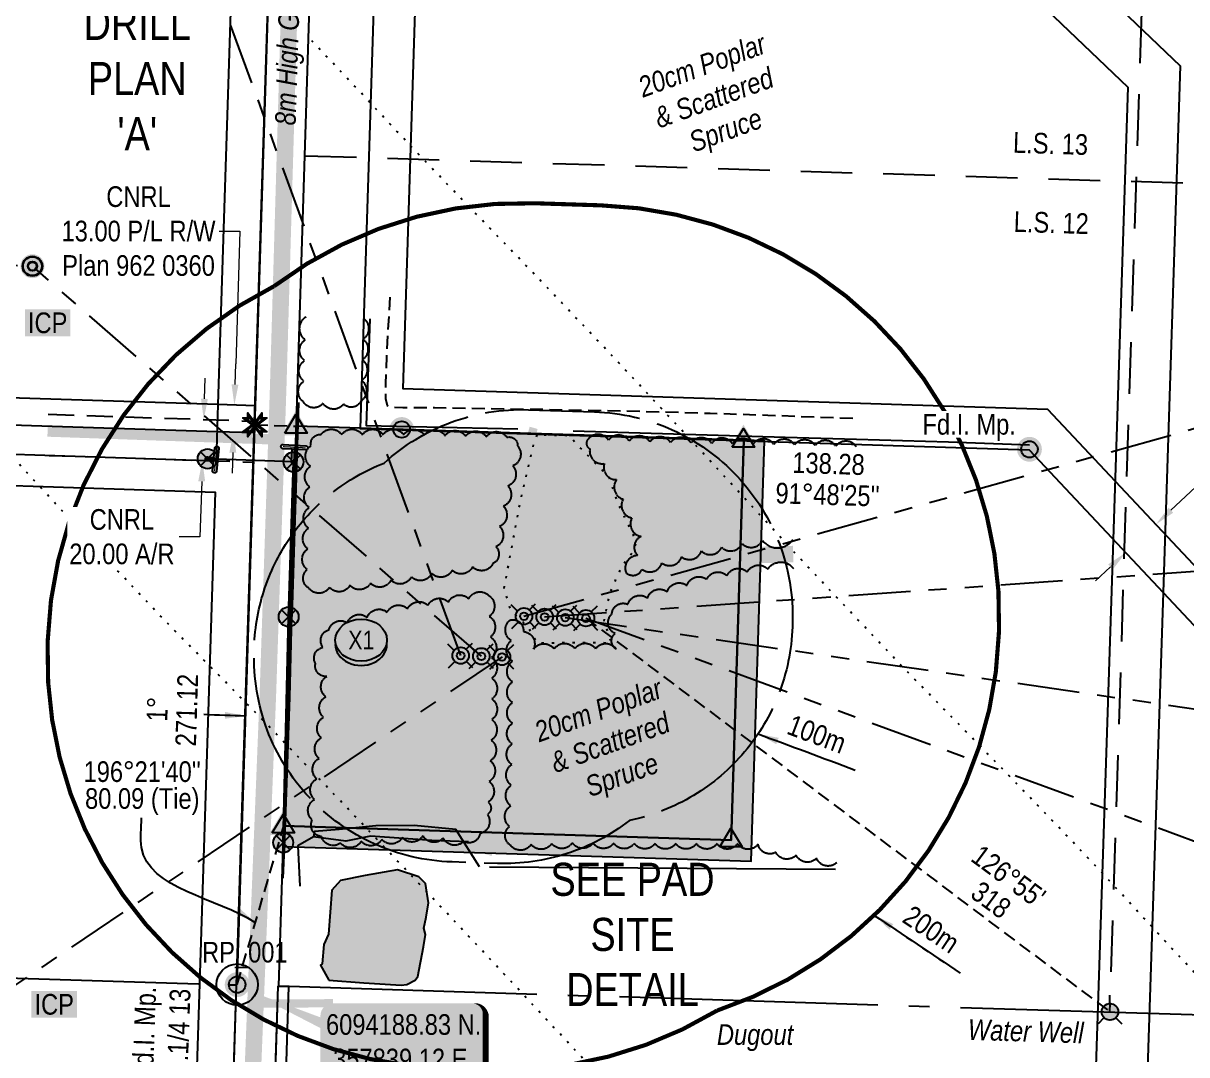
# Model space of a CAD drawing. Extents: x 353684 to 362846, y 6089656 to 6096169.
# Drawn here: x 357736 to 358299, y 6094155 to 6094654 of the extents above; entities that cross this region are included whole.
import ezdxf
from ezdxf.enums import TextEntityAlignment as Align

# ---------------------------------------------------------------- set-up
doc = ezdxf.new("R2010")
doc.units = 0
doc.header["$LTSCALE"] = 5
doc.header["$PDMODE"] = 34
doc.header["$PDSIZE"] = 0.03
for name, pattern in [('0', [1, 1, 0]), ('foc-ACCESSROAD', [3.75, 2.5, -1.25]), ('foc-BUFFER', [16.75, 15, -1.75]), ('foc-DOT', [1, 0.2, -0.8]), ('foc-DRILLPATH', [14.75, 6, -1.75, 1.75, -1.75, 1.75, -1.75]), ('foc-LSD', [8, 5, -3]), ('foc-QUARTERLINE', [33, 25, -3, 2, -3]), ('foc-TIELINE', [1.875, 1.25, -0.625]), ('foc-TOPO', [1, 0.2, -0.8]), ('POWERLINE5', [7.8, 2.4, -0.6, 0.6, -0.6, 0.6, -0.6, 2.4]), ('UG_PIPE', [1.875, 1.25, -0.625])]:
    doc.linetypes.add(name, pattern=pattern)
doc.layers.get('Defpoints').update_dxf_attribs({"color": 9})
for name, color, linetype in [('35', 37, 'Continuous'), ('ABADATA-DRILL', 8, 'foc-DOT'), ('AS-FENCE', 48, 'foc-FENCE'), ('AS-PIPE-UG', 44, 'UG_PIPE'), ('AS-POWER', 104, 'foc-POWER'), ('AS-POWER-EXISTING', 72, 'POWERLINE5'), ('AS-ROADS', 254, 'Continuous'), ('AS-SYMBOL', 7, 'Continuous'), ('AUX-BUFFER', 7, 'foc-BUFFER'), ('C-AR', 13, 'foc-ACCESSROAD'), ('C-RW', 13, 'Continuous'), ('DETAIL-T', 7, 'Continuous'), ('F-RW', 190, 'Continuous'), ('L-BD', 7, 'Continuous'), ('L-DETAIL-T', 3, 'Continuous'), ('L-MON', 1, 'Continuous'), ('L-MON-T', 1, 'Continuous'), ('L-QSEC', 8, 'foc-QUARTERLINE'), ('L-SEC', 7, 'Continuous'), ('L-SECTION-LSD', 7, 'foc-LSD'), ('L-TIE', 7, 'foc-TIELINE'), ('L-TITLEDB', 4, 'Continuous'), ('P-CROSSINGS', 250, 'Continuous'), ('P-PDRILLPATH', 12, 'foc-DRILLPATH'), ('P-PROPOSED', 10, 'Continuous'), ('P-PROPOSED-H', 21, 'Continuous'), ('P-TEMP-BLUE', 146, 'Continuous'), ('T-BUSH', 110, '0'), ('T-BUSH-T', 110, 'Continuous'), ('T-LOW-AREA', 48, 'foc-TOPO'), ('T-TIE', 201, 'foc-TIELINE'), ('T-WATER', 160, 'Continuous'), ('T-WATER-H', 133, 'Continuous'), ('T-WATER-T', 170, 'Continuous')]:
    doc.layers.add(name, color=color, linetype=linetype)
for name, color, linetype, lineweight in [('C-AR-T', 13, 'Continuous', 9), ('C-RW-T', 13, 'Continuous', 9), ('F-RW-T', 190, 'Continuous', 9), ('T-TEXT', 48, 'Continuous', 18), ('T-TIE-T', 201, 'Continuous', 18)]:
    doc.layers.add(name, color=color, linetype=linetype, lineweight=lineweight)
doc.layers.add('P-TEMP-BLUE-H', color=7, linetype='Continuous', true_color=0x99e6ff)
doc.styles.add('100L', font='ARIALN.TTF', dxfattribs={"height": 11})
doc.styles.add('80', font='ARIALN.TTF', dxfattribs={"height": 10})
doc.styles.add('80CG', font='ARIALN.TTF', dxfattribs={"height": 10})
doc.styles.add('80L', font='ARIALN.TTF', dxfattribs={"height": 10})
doc.styles.add('80LS', font='ARIALNI.TTF', dxfattribs={"height": 10})
doc.styles.add('Crossing', font='ARIALN.TTF', dxfattribs={"height": 10})
doc.styles.add('foc-LtypeFont', font='ARIALN.TTF', dxfattribs={"height": 7.35})
doc.linetypes.add('foc-FENCE', pattern='A,10,-1,["X",foc-LtypeFont,S=0.2,R=0,X=-0.625,Y=-0.75],-1.24', length=12.24)
doc.linetypes.add('foc-POWER', pattern='A,6,-1,["P",foc-LtypeFont,S=0.2,R=0,X=-0.625,Y=-0.75],-1.24,4', length=12.24)
doc.dimstyles.new('CG2011', dxfattribs={"dimscale": 5, "dimtxt": 9, "dimasz": 2, "dimexe": 0.2, "dimexo": 0.0625, "dimgap": 0.5, "dimtad": 0, "dimtih": 1, "dimtoh": 1, "dimzin": 0, "dimdsep": 46, "dimtxsty": '80CG', "dimcen": 0.1, "dimse1": 1, "dimse2": 1, "dimclrd": 256, "dimclrt": 256, "dimaunit": 1, "dimadec": 4, "dimazin": 0, "dimtfac": 0.06, "dimtofl": 0, "dimtmove": 0, "dimatfit": 1, "dimfxl": 0.2, "dimtolj": 1, "dimtzin": 0, "dimlwd": -1, "dimarcsym": 0})
doc.dimstyles.new('Compass 5 000', dxfattribs={"dimscale": 5, "dimtxt": 9, "dimasz": 2, "dimexe": 0.2, "dimexo": 0.0625, "dimgap": 0.5, "dimtad": 0, "dimtih": 1, "dimtoh": 1, "dimzin": 0, "dimdsep": 46, "dimtxsty": '80CG', "dimcen": 0.1, "dimse1": 1, "dimse2": 1, "dimclrd": 256, "dimclrt": 256, "dimaunit": 1, "dimadec": 4, "dimazin": 0, "dimtfac": 0.06, "dimtofl": 0, "dimtmove": 0, "dimatfit": 1, "dimfxl": 0.2, "dimtolj": 1, "dimtzin": 0, "dimlwd": -1, "dimarcsym": 0})

# ---------------------------------------------------------------- blocks, each defined once
blk = doc.blocks.new('*D49')
at = {"layer": 'C-RW-T', "transparency": 16777216}
for p, q in [((357830.48, 6094553.49), (357840.48, 6094553.49)), ((357840.48, 6094553.49), (357838.41, 6094489.28)), ((357838.08, 6094479.29), (357838.41, 6094489.28)), ((357837.02, 6094446.31), (357836.7, 6094436.31))]:
    blk.add_line(p, q, dxfattribs=at)
for points in [[(357836.42, 6094479.34), (357839.75, 6094479.24), (357837.76, 6094469.29)], [(357835.35, 6094446.36), (357838.68, 6094446.26), (357837.34, 6094456.3)]]:
    blk.add_solid(points, dxfattribs=at)
at = {"layer": 'Defpoints', "color": 0, "transparency": 16777216}
for p in [(357793.36, 6094470.73), (357837.76, 6094469.29), (357792.94, 6094457.74)]:
    blk.add_point(p, dxfattribs=at)
at = {"layer": 'C-RW-T', "transparency": 16777216, "insert": (357791.39, 6094553.49), "char_height": 10, "attachment_point": 5, "style": '80CG'}
blk.add_mtext('\\A1;CNRL\\P13.00 P/L R/W\\PPlan 962 0360 ', dxfattribs=at)
blk = doc.blocks.new('*D56')
at = {"layer": 'C-AR-T', "transparency": 16777216}
for p, q in [((357823.27, 6094472.39), (357823.6, 6094482.38)), ((357821.96, 6094432.41), (357821.07, 6094405.57)), ((357821.07, 6094405.57), (357811.07, 6094405.57))]:
    blk.add_line(p, q, dxfattribs=at)
for points in [[(357821.61, 6094472.44), (357824.94, 6094472.33), (357822.94, 6094462.39)], [(357820.29, 6094432.47), (357823.62, 6094432.36), (357822.29, 6094442.41)]]:
    blk.add_solid(points, dxfattribs=at)
at = {"layer": 'Defpoints', "color": 0, "transparency": 16777216}
for p in [(357805.15, 6094462.98), (357804.49, 6094442.99), (357822.29, 6094442.41)]:
    blk.add_point(p, dxfattribs=at)
at = {"layer": 'C-AR-T', "transparency": 16777216, "insert": (357783.34, 6094405.57), "char_height": 10, "attachment_point": 5, "style": '80CG', "bg_fill": 3, "box_fill_scale": 1.1, "bg_fill_color": 256, "bg_fill_true_color": 13158600, "bg_fill_transparency": 0}
blk.add_mtext('\\A1;CNRL\\P20.00 A/R', dxfattribs=at)
blk = doc.blocks.new('fdia')
at = {"color": 255, "const_width": 1}
blk.add_lwpolyline([(-0.5, 0, 1), (0.5, 0, 1)], format="xyb", close=True, dxfattribs=at)
blk = doc.blocks.new('Fdiaa')
blk.add_blockref('fdia', (0, 0))
blk = doc.blocks.new('fdib')
at = {"color": 1, "const_width": 1.6}
blk.add_lwpolyline([(-0.4, 0, 1), (0.4, 0, 1)], format="xyb", close=True, dxfattribs=at)
at = {"color": 1}
blk.add_circle((0, 0), 0.8, dxfattribs=at)
blk = doc.blocks.new('Fdibb')
blk.add_blockref('fdib', (0, 0))
blk = doc.blocks.new('fdicc')
for name in ['Fdibb', 'Fdiaa']:
    blk.add_blockref(name, (0, 0))
blk = doc.blocks.new('FDI')
blk.add_blockref('fdicc', (0, 0))
blk = doc.blocks.new('TRIA')
blk.add_hatch(color=255).paths.add_polyline_path([(-0.04, 1.52), (-1.47, -0.87), (1.39, -0.87)])
blk = doc.blocks.new('TRIAA')
blk.add_blockref('TRIA', (0, 0))
blk = doc.blocks.new('TRIB')
at = {"color": 1}
blk.add_lwpolyline([(-1.12, -0.67), (-0.04, 1.13), (1.04, -0.67)], close=True, dxfattribs=at)
blk = doc.blocks.new('TRIBB')
blk.add_blockref('TRIB', (0, 0))
blk = doc.blocks.new('TRICC')
for name in ['TRIAA', 'TRIBB']:
    blk.add_blockref(name, (0, 0))
blk = doc.blocks.new('plspike')
blk.add_blockref('TRICC', (0, 0))
blk = doc.blocks.new('WC')
at = {"layer": 'L-MON'}
h = blk.add_hatch(color=255, dxfattribs=at)
h.dxf.hatch_style = 1
edge = h.paths.add_edge_path()
edge.add_arc((0, 0), 0.9, 0, 360)
at = {"layer": 'L-MON', "color": 240, "flags": 128}
for points in [[(0.52, 0.61), (1.13, 1.21)], [(-0.62, 0.5), (-1.23, 1.12)], [(-1.18, -1.18), (-0.56, -0.57)], [(1.16, -1.18), (0.56, -0.57)]]:
    blk.add_lwpolyline(points, dxfattribs=at)
at = {"layer": 'L-MON', "color": 240}
for radius in [0.8, 0.373]:
    blk.add_circle((0, 0), radius, dxfattribs=at)
blk = doc.blocks.new('POWERPOLE')
h = blk.add_hatch(color=255)
edge = h.paths.add_edge_path()
edge.add_arc((0, 0), 0.96, 0, 360)
at = {"linetype": 'Continuous'}
for p, q in [((0.68, -0.68), (-0.68, 0.68)), ((-0.68, -0.68), (0.68, 0.68))]:
    blk.add_line(p, q, dxfattribs=at)
blk.add_circle((0, 0), 0.96, dxfattribs=at)
blk = doc.blocks.new('*U66')
h = blk.add_hatch(color=255)
h.dxf.hatch_style = 1
edge = h.paths.add_edge_path()
edge.add_arc((-0.11, -1.09), 0.2, 174.2763, 354.2763, ccw=False)
edge.add_line((-0.31, -1.07), (-0.18, 0.22))
edge.add_line((-0.18, 0.22), (-0.09, 1.11))
edge.add_arc((0.11, 1.09), 0.2, -5.7237, 174.2763, ccw=False)
edge.add_line((0.31, 1.07), (0.09, -1.11))
h = blk.add_hatch(color=255)
h.dxf.hatch_style = 1
edge = h.paths.add_edge_path()
edge.add_arc((-0.78, 0.08), 0.2, 84.2763, 264.2763, ccw=False)
edge.add_line((-0.76, 0.28), (-0.18, 0.22))
edge.add_line((-0.18, 0.22), (-0.22, -0.18))
edge.add_line((-0.22, -0.18), (-0.8, -0.12))
at = {"color": 255}
blk.add_lwpolyline([(0.09, -1.11, -1), (-0.31, -1.07), (-0.18, 0.22), (-0.09, 1.11, -1), (0.31, 1.07)], format="xyb", close=True, dxfattribs=at)
at = {"color": 72, "const_width": 0.1, "flags": 128}
for points in [[(-0.11, -1.09), (0.11, 1.09)], [(-0.78, 0.08), (0, 0)]]:
    blk.add_lwpolyline(points, dxfattribs=at)
at = {"color": 255, "flags": 128}
blk.add_lwpolyline([(-0.8, -0.12, -1), (-0.76, 0.28), (-0.18, 0.22), (-0.22, -0.18)], format="xyb", close=True, dxfattribs=at)
blk = doc.blocks.new('*U67')
h = blk.add_hatch(color=255)
h.dxf.hatch_style = 1
edge = h.paths.add_edge_path()
edge.add_arc((1.1, -0.06), 0.2, -93.2029, 86.7971, ccw=False)
edge.add_line((1.09, -0.26), (-0.21, -0.19))
edge.add_line((-0.21, -0.19), (-1.11, -0.14))
edge.add_arc((-1.1, 0.06), 0.2, 86.7971, 266.7971, ccw=False)
edge.add_line((-1.09, 0.26), (1.11, 0.14))
h = blk.add_hatch(color=255)
h.dxf.hatch_style = 1
edge = h.paths.add_edge_path()
edge.add_arc((-0.08, -1.43), 0.2, 176.7971, 356.7971, ccw=False)
edge.add_line((-0.28, -1.42), (-0.21, -0.19))
edge.add_line((-0.21, -0.19), (0.19, -0.21))
edge.add_line((0.19, -0.21), (0.12, -1.44))
at = {"color": 255}
blk.add_lwpolyline([(1.11, 0.14, -1), (1.09, -0.26), (-0.21, -0.19), (-1.11, -0.14, -1), (-1.09, 0.26)], format="xyb", close=True, dxfattribs=at)
at = {"color": 72, "const_width": 0.1, "flags": 128}
for points in [[(1.1, -0.06), (-1.1, 0.06)], [(-0.08, -1.43), (0, 0)]]:
    blk.add_lwpolyline(points, dxfattribs=at)
at = {"color": 255, "flags": 128}
blk.add_lwpolyline([(0.12, -1.44, -1), (-0.28, -1.42), (-0.21, -0.19), (0.19, -0.21)], format="xyb", close=True, dxfattribs=at)
blk = doc.blocks.new('*D57')
at = {"layer": 'Defpoints', "color": 0, "transparency": 16777216}
for p in [(358283.6, 6094411.57), (358310.63, 6094382.76), (358296.05, 6094369.08)]:
    blk.add_point(p, dxfattribs=at)
at = {"layer": 'F-RW-T', "transparency": 16777216}
for p, q in [((358290.89, 6094418.42), (358305.18, 6094431.83)), ((358305.18, 6094431.83), (358315.18, 6094431.83)), ((358261.72, 6094391.05), (358254.43, 6094384.21))]:
    blk.add_line(p, q, dxfattribs=at)
for points in [[(358289.75, 6094419.63), (358292.03, 6094417.2), (358283.6, 6094411.57)], [(358260.58, 6094392.27), (358262.86, 6094389.84), (358269.02, 6094397.89)]]:
    blk.add_solid(points, dxfattribs=at)
at = {"layer": 'F-RW-T', "transparency": 16777216, "insert": (358354.72, 6094431.83), "char_height": 10, "attachment_point": 5, "style": '80CG'}
blk.add_mtext('\\A1;Sinopec\\P20.00 P/L R/W\\PPlan 222 1396', dxfattribs=at)
blk = doc.blocks.new('plbh')
at = {"layer": 'L-MON'}
h = blk.add_hatch(color=255, dxfattribs=at)
h.dxf.hatch_style = 1
edge = h.paths.add_edge_path()
edge.add_arc((0, 0), 1.16, 0, 360)
h = blk.add_hatch(color=256, dxfattribs=at)
h.dxf.hatch_style = 1
h.paths.add_polyline_path([(-0.96, 0, 1), (0.96, 0, 1)])
h.paths.add_polyline_path([(0.91, 0, -1), (-0.91, 0, -1)], flags=16)
h.paths.add_polyline_path([(0.45, 0, -1), (-0.45, 0, -1)], flags=0)
h = blk.add_hatch(color=256, dxfattribs=at)
h.dxf.hatch_style = 1
h.paths.add_polyline_path([(-0.45, 0, 1), (0.45, 0, 1)])
h.paths.add_polyline_path([(0.4, 0, -1), (-0.4, 0, -1)], flags=16)
at = {"layer": 'L-MON', "color": 240}
for radius in [0.96, 0.91, 0.45, 0.4]:
    blk.add_circle((0, 0), radius, dxfattribs=at)
blk = doc.blocks.new('TEMP')
h = blk.add_hatch(color=255)
h.dxf.hatch_style = 1
h.paths.add_polyline_path([(0, 0.25), (-0.67, 1.15), (-0.67, 0.67), (-1.15, 0.67), (-0.25, 0), (-1.15, -0.67), (-0.67, -0.67), (-0.67, -1.15), (0, -0.25), (0.67, -1.15), (0.67, -0.67), (1.15, -0.67), (0.25, 0), (1.15, 0.67), (0.67, 0.67), (0.67, 1.15)])
h.paths.add_polyline_path([(0.57, 0.85), (0.57, 0.57), (0.85, 0.57), (0.08, 0), (0.85, -0.57), (0.57, -0.57), (0.57, -0.85), (0, -0.08), (-0.57, -0.85), (-0.57, -0.57), (-0.85, -0.57), (-0.08, 0), (-0.85, 0.57), (-0.57, 0.57), (-0.57, 0.85), (0, 0.08)], flags=16)
h = blk.add_hatch(color=1)
h.dxf.hatch_style = 1
h.paths.add_polyline_path([(0, 0.08), (-0.57, 0.85), (-0.57, 0.57), (-0.85, 0.57), (-0.08, 0), (-0.85, -0.57), (-0.57, -0.57), (-0.57, -0.85), (0, -0.08), (0.57, -0.85), (0.57, -0.57), (0.85, -0.57), (0.08, 0), (0.85, 0.57), (0.57, 0.57), (0.57, 0.85)])
at = {"color": 1}
for p, q in [((-0.08, 0), (0.08, 0)), ((0, 0.08), (0, -0.08))]:
    blk.add_line(p, q, dxfattribs=at)
at = {"color": 255, "flags": 128}
blk.add_lwpolyline([(-0.25, 0), (-1.15, 0.67), (-0.67, 0.67), (-0.67, 1.15), (0, 0.25), (0.67, 1.15), (0.67, 0.67), (1.15, 0.67), (0.25, 0), (1.15, -0.67), (0.67, -0.67), (0.67, -1.15), (0, -0.25), (-0.67, -1.15), (-0.67, -0.67), (-1.15, -0.67)], close=True, dxfattribs=at)
at = {"color": 1, "flags": 128}
blk.add_lwpolyline([(-0.08, 0), (-0.85, 0.57), (-0.57, 0.57), (-0.57, 0.85), (0, 0.08), (0.57, 0.85), (0.57, 0.57), (0.85, 0.57), (0.08, 0), (0.85, -0.57), (0.57, -0.57), (0.57, -0.85), (0, -0.08), (-0.57, -0.85), (-0.57, -0.57), (-0.85, -0.57)], close=True, dxfattribs=at)
blk = doc.blocks.new('WAT')
h = blk.add_hatch(color=255)
h.dxf.hatch_style = 1
edge = h.paths.add_edge_path()
edge.add_arc((0, 0), 0.9, 0, 360)
at = {"color": 170}
for p, q in [((0, 0.82), (0, 1.63)), ((-0.58, -0.58), (-1.15, -1.15)), ((0.58, -0.58), (1.15, -1.15))]:
    blk.add_line(p, q, dxfattribs=at)
blk.add_circle((0, 0), 0.8, dxfattribs=at)
blk = doc.blocks.new('ICP_TEXT')
at = {"color": 14, "insert": (-10.78, -0.47), "char_height": 10, "attachment_point": 5, "style": '80L', "bg_fill": 1, "box_fill_scale": 1.15, "bg_fill_color": 255, "bg_fill_transparency": 0}
blk.add_mtext_dynamic_manual_height_columns('ICP', width=19.0702, gutter_width=47.5, heights=[0], dxfattribs=at)
blk = doc.blocks.new('*U81')
h = blk.add_hatch(color=254)
edge = h.paths.add_edge_path()
edge.add_line((-34, -28.5), (34, -28.5))
edge.add_arc((34, -22.5), 6, 270, 360)
edge.add_line((40, -22.5), (40, 21))
edge.add_arc((34, 21), 6, 0, 90)
edge.add_line((34, 27), (-34, 27))
edge.add_arc((-34, 21), 6, 90, 180)
edge.add_line((-40, 21), (-40, -22.5))
edge.add_arc((-34, -22.5), 6, 180, 270)
at = {"color": 1, "flags": 128}
blk.add_lwpolyline([(-76.01, 33.63, 0, 10, 0), (0, 0, 5, 5, 0)], format="xyseb", dxfattribs=at)
blk.add_lwpolyline([(-34, -28.5, 3, 3, 0), (34, -28.5, 3, 3, 0.414214), (40, -22.5, 3, 3, 0), (40, 21, 3, 0, 0.414214), (34, 27, 0, 0, 0), (-34, 27, 0, 0, 0.414214), (-40, 21, 0, 0, 0), (-40, -22.5, 0, 3, 0.414214)], format="xyseb", close=True, dxfattribs=at)
at = {"color": 1, "style": '80'}
blk.add_attdef('ENTER_TEXT_001', (-35.99, -5), '', height=10, dxfattribs=at)
blk = doc.blocks.new('xing2')
h = blk.add_hatch(color=50)
h.dxf.hatch_style = 1
edge = h.paths.add_edge_path()
edge.add_ellipse((0, 0), major_axis=(-12.5, 0), ratio=0.816297, start_angle=0, end_angle=360)
h = blk.add_hatch(color=250)
h.dxf.hatch_style = 1
edge = h.paths.add_edge_path()
edge.add_ellipse((0, -2.05), major_axis=(-12.5, 0), ratio=0.816297, start_angle=0, end_angle=180)
edge.add_line((12.5, -2.05), (12.5, 0))
edge.add_ellipse((0, 0), major_axis=(-12.5, 0), ratio=0.816297, start_angle=0, end_angle=180, ccw=False)
edge.add_line((-12.5, 0), (-12.5, -2.05))
at = {"color": 250}
blk.add_ellipse((0, 0), major_axis=(-12.5, 0), ratio=0.816297, dxfattribs=at)
blk.add_ellipse((0, -2.05), major_axis=(-12.5, 0), ratio=0.816297, start_param=0, end_param=3.141593, dxfattribs=at)
at = {"color": 250, "style": 'Crossing'}
blk.add_attdef('CROSSING', text='', height=9, dxfattribs=at).set_placement((0.09, 0.02), align=Align.MIDDLE_CENTER)
at = {"color": 250, "style": 'Crossing', "flags": 1}
for tag, p in [('OWNER', (0.09, -12.49)), ('DESCRIPTION', (0.09, -25.77)), ('LOCATION', (0.09, -39.3)), ('DWG_REF', (0.09, -52.84))]:
    blk.add_attdef(tag, text='', height=9, dxfattribs=at).set_placement(p, align=Align.MIDDLE_CENTER)

msp = doc.modelspace()

# ---------------------------------------------------------------- hatches: boundary and pattern name
at = {"layer": 'P-PROPOSED-H'}
h = msp.add_hatch(color=256, dxfattribs=at)
h.dxf.hatch_style = 1
h.paths.add_polyline_path([(357861.669, 6094265.662), (358078.205, 6094258.83), (358084.302, 6094452.284), (357867.766, 6094459.116)])
at = {"layer": 'P-TEMP-BLUE-H'}
h = msp.add_hatch(color=256, dxfattribs=at)
h.dxf.hatch_style = 1
h.paths.add_polyline_path([(357861.669, 6094265.662), (357861.354, 6094255.669), (358087.883, 6094248.523), (358094.294, 6094451.969), (358084.302, 6094452.284), (358078.205, 6094258.83)])
at = {"layer": 'T-WATER-H'}
h = msp.add_hatch(color=256, dxfattribs=at)
h.dxf.hatch_style = 1
h.paths.add_polyline_path([(357883.497, 6094190.97), (357900.433, 6094189.651), (357918.53, 6094188.597), (357921.282, 6094188.905), (357925.226, 6094190.946), (357926.502, 6094192.803), (357929.3, 6094207.192), (357930.24, 6094213.116), (357929.387, 6094216.148), (357930.562, 6094221.549), (357931.685, 6094228.402), (357930.276, 6094237.85), (357927.081, 6094240.98), (357916.744, 6094244.403), (357900.999, 6094241.634), (357889.062, 6094239.282), (357884.992, 6094234.589), (357883.381, 6094213.25), (357881.015, 6094208.268), (357880.199, 6094198.843), (357879.434, 6094198.206), (357883.527, 6094191.005)])

# ---------------------------------------------------------------- linework, layer by layer
at = {"layer": '35', "color": 3}
msp.add_circle((357839.123, 6094188.834), 10, dxfattribs=at)
at = {"layer": 'AS-FENCE'}
msp.add_line((357868.755, 6094470.538), (357865.604, 6094367.143), dxfattribs=at)
at = {"layer": 'AS-FENCE', "flags": 128}
for points in [[(357903.306, 6094511.119), (357901.551, 6094459.389), (357974.905, 6094457.903)], [(358222.562, 6094449.978), (358183.334, 6094451.361), (358138.769, 6094452.75), (358104.242, 6094453.648), (358001.755, 6094456.703)], [(357861.443, 6094240.327), (357862.185, 6094258.907), (357864.57, 6094327.938), (357865.604, 6094367.143), (357865.575, 6094367.072)], [(357956.401, 6094245.785), (357944.928, 6094263.961), (357924.791, 6094265.818), (357906.288, 6094265.619), (357888.488, 6094263.938), (357876.533, 6094262.961), (357876.085, 6094260.43), (357868.516, 6094255.933), (357869.453, 6094236.418)], [(357950.976, 6094257.93), (357933.331, 6094258.623), (357903.66, 6094260.701), (357891.638, 6094258.299), (357876.085, 6094260.43)], [(357961.159, 6094245.843), (358128.565, 6094244.724)]]:
    msp.add_lwpolyline(points, dxfattribs=at)
at = {"layer": 'AS-PIPE-UG', "flags": 128}
msp.add_lwpolyline([(357912.921, 6094521.577), (357911.398, 6094492.916), (357910.86, 6094479.734), (357910.897, 6094472.534), (357911.638, 6094469.116), (357913.683, 6094468.499), (357919.254, 6094468.103), (357934.6, 6094468.096), (357986.781, 6094467.286), (358007.445, 6094466.854), (358035.501, 6094466.324), (358068.006, 6094465.39), (358095.808, 6094464.481), (358138.378, 6094462.87)], dxfattribs=at)
at = {"layer": 'AS-POWER', "flags": 128}
msp.add_lwpolyline([(357861.397, 6094257.552), (357864.025, 6094366.836), (357866.385, 6094441.785), (357824.821, 6094443.303)], dxfattribs=at)
at = {"layer": 'AS-ROADS', "flags": 128}
for points, const_width in [([(357844.351, 6094088.48), (357853.984, 6094329.536), (357858.982, 6094478.382), (357876.861, 6095092.297)], 7.998), ([(357858.116, 6094452.676), (357837.226, 6094453.386), (357747.389, 6094456.522)], 4.999), ([(357982.581, 6094458.304), (357979.264, 6094446.626), (357976.958, 6094437.201), (357973.407, 6094422.441), (357969.863, 6094403.628), (357967.543, 6094390.226), (357966.008, 6094379.691), (357965.946, 6094369.328), (357967.296, 6094346.191), (357967.308, 6094311.442), (357965.165, 6094268.3), (357960.315, 6094251.678)], 3.999), ([(357848.296, 6094179.653), (357885.443, 6094179.816)], 3.999)]:
    msp.add_lwpolyline(points, dxfattribs=dict(at, const_width=const_width))
msp.add_lwpolyline([(357876.492, 6094373.079, 8.998, 8.998, 0), (357908.343, 6094376.073, 8.998, 8.998, 0), (357931.998, 6094380.058, 8.998, 8.998, 0), (357960.747, 6094384.678, 8.998, 8.998, 0), (358038.999, 6094383.728, 7.998, 7.998, 0), (358063.726, 6094391.597, 7.998, 7.998, 0), (358092.446, 6094396.833, 7.998, 7.998, 0), (358108.158, 6094397.219, 0, 0, 0)], format="xyseb", dxfattribs=at)
at = {"layer": 'AUX-BUFFER', "color": 251, "linetype": 'foc-BUFFER', "flags": 128}
msp.add_lwpolyline([(358028.928, 6094268.238, -0.1748289), (357965.051, 6094247.491), (357943.068, 6094248.197, -0.4142136), (357847.323, 6094350.298), (357847.387, 6094352.297, -0.2999098), (357910.225, 6094441.281, -0.1952082), (357980.056, 6094467.083), (358012.017, 6094466.072, -0.4142136), (358107.812, 6094364.017), (358107.749, 6094362.019, -0.3466127), (358028.928, 6094268.238)], format="xyb", close=True, dxfattribs=at)
at = {"layer": 'C-AR', "flags": 128}
msp.add_lwpolyline([(357747.675, 6094464.869), (357847.576, 6094461.583), (357846.937, 6094441.598), (357747.018, 6094444.885)], dxfattribs=at)
at = {"layer": 'C-RW', "flags": 128}
msp.add_lwpolyline([(357840.056, 6094789.876), (357829.827, 6094469.55), (357828.953, 6094442.19), (357458.159, 6094454.388), (357395.734, 6094466.718), (357392.826, 6094452.007), (357456.447, 6094439.44), (357828.474, 6094427.202), (357820.874, 6094189.238), (357795.453, 6093400.348), (357813.404, 6093399.786), (357838.86, 6094188.674), (357847.397, 6094455.98), (357864.537, 6094992.655), (357867.457, 6095092.587)], dxfattribs=at)
msp.add_lwpolyline([(357455.632, 6094481.619), (357455.213, 6094468.629), (357829.411, 6094456.56), (357847.397, 6094455.98), (357847.812, 6094468.97), (357829.827, 6094469.55)], close=True, dxfattribs=at)
at = {"layer": 'L-QSEC'}
for p, q in [((356211.2, 6094239.62), (357838.859, 6094188.673)), ((357859.228, 6094188.2), (358663.486, 6094162.928))]:
    msp.add_line(p, q, dxfattribs=at)
at = {"layer": 'L-SEC'}
for p, q in [((357839.123, 6094188.834), (357864.459, 6094992.766)), ((357859.228, 6094188.2), (357884.564, 6094992.127)), ((357812.535, 6093364.245), (357838.859, 6094188.673)), ((357833.284, 6093383.724), (357858.964, 6094188.031))]:
    msp.add_line(p, q, dxfattribs=at)
at = {"layer": 'L-SECTION-LSD'}
for p, q in [((358286.823, 6094979.565), (358261.226, 6094175.551)), ((357871.892, 6094590.036), (358676.249, 6094565.075))]:
    msp.add_line(p, q, dxfattribs=at)
at = {"layer": 'L-TIE'}
for p, q in [((357847.661, 6094459.75), (357867.766, 6094459.116)), ((357839.123, 6094188.834), (357861.678, 6094265.662))]:
    msp.add_line(p, q, dxfattribs=at)
at = {"layer": 'L-TITLEDB', "flags": 128}
msp.add_lwpolyline([(357854.788, 6094058.833), (357858.962, 6094188.05), (357863.987, 6094187.894), (357859.847, 6094058.297)], dxfattribs=at)
at = {"layer": 'P-PDRILLPATH', "flags": 128}
for points in [[(357947.277, 6094348.088), (357751.077, 6094886.283), (353927.421, 6095008.846)], [(357957.281, 6094347.752), (357740.055, 6094536.547), (354409.638, 6094642.225)], [(357987.886, 6094366.805), (359609.324, 6094480.717), (362033.229, 6094406.517)], [(357997.873, 6094366.486), (359598.377, 6094133.979), (362022.627, 6094059.769)], [(358007.856, 6094366.182), (359587.43, 6093787.242), (362012.026, 6093713.021)], [(357967.262, 6094347.446), (357729.033, 6094186.812), (355009.911, 6094272.635)]]:
    msp.add_lwpolyline(points, dxfattribs=at)
at = {"layer": 'P-PROPOSED', "flags": 128}
msp.add_lwpolyline([(357861.669, 6094265.662), (358078.205, 6094258.83), (358084.302, 6094452.284), (357867.766, 6094459.116)], close=True, dxfattribs=at)
at = {"layer": 'P-TEMP-BLUE'}
msp.add_lwpolyline([(357861.669, 6094265.662), (357861.354, 6094255.669), (358087.883, 6094248.523), (358094.294, 6094451.969), (358084.302, 6094452.284), (358078.205, 6094258.83)], close=True, dxfattribs=at)
at = {"layer": 'T-BUSH', "flags": 128}
for points in [[(357900.309, 6094511.221, -0.5205671), (357899.97, 6094501.229, -0.5205671), (357899.631, 6094491.237, -0.5205671), (357899.292, 6094481.246, -0.5205671), (357898.953, 6094471.254, -0.5205671), (357890.64, 6094469.796, -0.5205671), (357880.649, 6094470.134, -0.5205671), (357871.136, 6094470.922, -0.5205671), (357871.45, 6094480.914, -0.5205671), (357871.765, 6094490.906, -0.5205671), (357872.08, 6094500.899, -0.5205671), (357872.433, 6094512.099, -0.5205671)], [(358138.756, 6094449.086, 0.5205671), (358128.764, 6094449.409, 0.5205671), (358118.772, 6094449.731, 0.5205671), (358108.78, 6094450.053, 0.5205671), (358098.786, 6094450.298, 0.5205671), (358088.79, 6094450.469, 0.5205671), (358078.794, 6094450.64, 0.5205671), (358068.798, 6094450.811, 0.5205671), (358058.802, 6094450.982, 0.5205671), (358048.807, 6094451.195, 0.5205671), (358038.817, 6094451.577, 0.5205671), (358028.827, 6094451.96, 0.5205671), (358018.837, 6094452.343, 0.5205671), (358008.847, 6094452.725, 0.5205671), (358009.786, 6094448.215, 0.5205671), (358016.725, 6094441.018, 0.5205671), (358022.713, 6094433.244, 0.5205671), (358025.886, 6094423.764, 0.5205671), (358030.141, 6094414.726, 0.5205671), (358034.528, 6094405.743, 0.5205671), (358032.88, 6094396.5, 0.5205671), (358027.233, 6094388.277, 0.5205671), (358035.104, 6094389.832, 0.5205671), (358044.631, 6094392.864, 0.5205671), (358054.157, 6094395.896, 0.5205671), (358063.737, 6094398.713, 0.5205671), (358073.573, 6094400.506, 0.5205671), (358083.408, 6094402.299, 0.5205671), (358093.268, 6094403.853, 0.5205671), (358107.986, 6094404.215, 0.5205671)], [(358129.222, 6094247.853, -0.5205671), (358119.45, 6094249.966, -0.5205671), (358109.574, 6094251.499, -0.5205671), (358099.679, 6094252.922, -0.5205671), (358091.189, 6094256.792, -0.5205671), (358081.298, 6094257.035, -0.5205671), (358071.301, 6094257.057, -0.5205671), (358061.303, 6094257.08, -0.5205671), (358051.306, 6094257.102, -0.5205671), (358041.308, 6094257.125, -0.5205671), (358031.311, 6094257.188, -0.5205671), (358021.314, 6094257.281, -0.5205671), (358011.317, 6094257.374, -0.5205671), (358001.32, 6094257.467, -0.5205671), (357991.33, 6094257.126, -0.5205671), (357981.34, 6094256.739, -0.5205671), (357971.392, 6094256.248, -0.5205671), (357970.905, 6094265.396, -0.5205671), (357971.56, 6094275.36, -0.5205671), (357971.767, 6094285.355, -0.5205671), (357971.975, 6094295.351, -0.5205671), (357972.182, 6094305.346, -0.5205671), (357972.305, 6094315.342, -0.5205671), (357972.302, 6094325.339, -0.5205671), (357972.298, 6094335.337, -0.5205671), (357972.295, 6094345.334, -0.5205671), (357971.771, 6094355.316, -0.5205671), (357971.188, 6094365.297, -0.5205671), (357977.591, 6094359.752, -0.5205671), (357982.521, 6094351.164, -0.5205671), (357992.518, 6094351.321, -0.5205671), (358002.514, 6094351.479, -0.5205671), (358012.51, 6094351.395, -0.5205671), (358022.507, 6094351.261, -0.5205671), (358021.944, 6094358.708, -0.5205671), (358020.418, 6094368.255, -0.5205671), (358028.132, 6094372.926, -0.5205671), (358037.659, 6094375.958, -0.5205671), (358047.186, 6094378.989, -0.5205671), (358056.712, 6094382.021, -0.5205671), (358066.266, 6094384.946, -0.5205671), (358076.101, 6094386.74, -0.5205671), (358085.936, 6094388.533, -0.5205671), (358095.814, 6094389.915, -0.5205671), (358108.33, 6094390.223, -0.5205671)]]:
    msp.add_lwpolyline(points, format="xyb", dxfattribs=at)
for points in [[(357962.884, 6094392.616, -0.5205671), (357953.013, 6094391.029, -0.5205671), (357943.142, 6094389.443, -0.5205671), (357933.271, 6094387.857, -0.5205671), (357923.41, 6094386.215, -0.5205671), (357913.551, 6094384.554, -0.5205671), (357903.66, 6094383.133, -0.5205671), (357893.715, 6094382.117, -0.5205671), (357883.769, 6094381.101, -0.5205671), (357873.849, 6094380.65, -0.5205671), (357873.034, 6094389.746, -0.5205671), (357873.342, 6094399.739, -0.5205671), (357873.651, 6094409.731, -0.5205671), (357873.96, 6094419.724, -0.5205671), (357874.268, 6094429.716, -0.5205671), (357874.577, 6094439.709, -0.5205671), (357874.885, 6094449.702, -0.5205671), (357879.692, 6094455.051, -0.5205671), (357889.69, 6094455.041, -0.5205671), (357899.687, 6094455.032, -0.5205671), (357909.684, 6094455.022, -0.5205671), (357919.682, 6094455.012, -0.5205671), (357929.676, 6094454.813, -0.5205671), (357939.67, 6094454.542, -0.5205671), (357949.664, 6094454.27, -0.5205671), (357959.658, 6094453.999, -0.5205671), (357969.651, 6094453.728, -0.5205671), (357974.78, 6094449.603, -0.5205671), (357972.467, 6094439.878, -0.5205671), (357970.122, 6094430.159, -0.5205671), (357967.937, 6094420.406, -0.5205671), (357966.086, 6094410.581, -0.5205671), (357964.291, 6094400.747, -0.5205671)], [(357960.226, 6094271.199, -0.5205671), (357956.587, 6094261.887, -0.5205671), (357948.73, 6094258.147, -0.5205671), (357938.866, 6094259.773, -0.5205671), (357928.981, 6094260.927, -0.5205671), (357919.025, 6094260.021, -0.5205671), (357909.068, 6094259.116, -0.5205671), (357899.112, 6094258.21, -0.5205671), (357889.156, 6094257.304, -0.5205671), (357879.916, 6094260.469, -0.5205671), (357875.455, 6094268.538, -0.5205671), (357876.548, 6094278.476, -0.5205671), (357877.641, 6094288.413, -0.5205671), (357878.734, 6094298.35, -0.5205671), (357879.827, 6094308.288, -0.5205671), (357880.92, 6094318.225, -0.5205671), (357882.013, 6094328.163, -0.5205671), (357882.429, 6094338.021, -0.5205671), (357877.024, 6094344.237, -0.5205671), (357880.613, 6094352.085, -0.5205671), (357883.553, 6094360.653, -0.5205671), (357892.409, 6094363.895, -0.5205671), (357902.035, 6094366.593, -0.5205671), (357911.718, 6094369.038, -0.5205671), (357921.577, 6094370.699, -0.5205671), (357931.435, 6094372.359, -0.5205671), (357941.304, 6094373.959, -0.5205671), (357951.174, 6094375.545, -0.5205671), (357960.994, 6094377.071, -0.5205671), (357961.07, 6094367.078, -0.5205671), (357961.652, 6094357.097, -0.5205671), (357962.235, 6094347.117, -0.5205671), (357962.3, 6094337.121, -0.5205671), (357962.304, 6094327.124, -0.5205671), (357962.307, 6094317.126, -0.5205671), (357962.081, 6094307.135, -0.5205671), (357961.565, 6094297.151, -0.5205671), (357961.05, 6094287.167, -0.5205671), (357960.535, 6094277.182, -0.5205671)]]:
    msp.add_lwpolyline(points, format="xyb", close=True, dxfattribs=at)
at = {"layer": 'T-LOW-AREA', "flags": 128}
msp.add_lwpolyline([(357984.103, 6094454.866), (357982.649, 6094451.161), (357975.93, 6094422.425), (357968.119, 6094380.46), (357971.312, 6094370.122), (357979.617, 6094362.286), (357984.094, 6094354.188), (358004.23, 6094354.506), (358020.321, 6094354.29), (358016.621, 6094364.787), (358019.483, 6094378.345), (358025.114, 6094390.88), (358031.141, 6094399.214), (358032.287, 6094403.498), (358023.452, 6094421.588), (358019.283, 6094434.044), (357999.573, 6094454.486), (357984.103, 6094454.866)], dxfattribs=at)
at = {"layer": 'T-TIE'}
msp.add_line((358007.856, 6094366.182), (358261.405, 6094175.658), dxfattribs=at)
at = {"layer": 'T-WATER', "flags": 128}
msp.add_lwpolyline([(357883.497, 6094190.97), (357900.433, 6094189.651), (357918.53, 6094188.597), (357921.282, 6094188.905), (357925.226, 6094190.946), (357926.502, 6094192.803), (357929.3, 6094207.192), (357930.24, 6094213.116), (357929.387, 6094216.148), (357930.562, 6094221.549), (357931.685, 6094228.402), (357930.276, 6094237.85), (357927.081, 6094240.98), (357916.744, 6094244.403), (357900.999, 6094241.634), (357889.062, 6094239.282), (357884.992, 6094234.589), (357883.381, 6094213.25), (357881.015, 6094208.268), (357880.199, 6094198.843), (357879.434, 6094198.206), (357883.527, 6094191.005)], close=True, dxfattribs=at)

# ---------------------------------------------------------------- block references
for name, p, xscale, yscale, zscale in [('ICP_TEXT', (357758.212, 6094509.549), 0.99974061, 0.99974061, 0.99974061), ('ICP_TEXT', (357761.373, 6094179.711), 0.99974061, 0.99974061, 0.99974061), ('WAT', (358261.405, 6094175.658), 4.997379243471213, 4.997379243471213, 4.997379243471213)]:
    msp.add_blockref(name, p, dxfattribs=dict(xscale=xscale, yscale=yscale, zscale=zscale))
at = {"layer": 'AS-POWER-EXISTING', "xscale": 4.99999999999998, "yscale": 4.99999999999998, "zscale": 4.99999999999998}
for p in [(357866.385, 6094441.785), (357864.025, 6094366.836), (357861.397, 6094257.552)]:
    msp.add_blockref('POWERPOLE', p, dxfattribs=at)
at = {"layer": 'AS-SYMBOL', "xscale": 4.99999999999998, "yscale": 4.99999999999998, "zscale": 4.99999999999998}
msp.add_blockref('*U67', (357866.785, 6094448.933), dxfattribs=at)
at = {"layer": 'DETAIL-T'}
ref = msp.add_blockref('*U81', (357919.391, 6094152.769), dxfattribs=dict(at, xscale=0.99974061, yscale=0.99974061, zscale=0.99974061))
ref.add_attrib('ENTER_TEXT_001', '6094188.83 N.', (357882.105, 6094164.538), dxfattribs={"layer": '0', "color": 1, "height": 9.99741, "style": '80'})
ref.add_attrib('ENTER_TEXT_002', '357839.12 E.', (357885.58, 6094147.835), dxfattribs={"layer": '0', "color": 1, "height": 9.99741, "style": '80'})
ref.add_attrib('ENTER_TEXT_003', 'Elev.= 703.30', (357884.035, 6094131.131), dxfattribs={"layer": '0', "color": 1, "height": 9.99741, "style": '80'})
at = {"layer": 'L-MON'}
for name, p, xscale, yscale, zscale in [('plbh', (357740.055, 6094536.547), 4.999999999999992, 4.999999999999992, 4.999999999999992), ('plspike', (357867.76, 6094459.116), 4.99999999999998, 4.99999999999998, 4.99999999999998), ('TEMP', (357847.661, 6094459.75), 4.998703049999993, 4.998703049999993, 4.998703049999993), ('FDI', (357918.751, 6094457.507), 4.99999999999998, 4.99999999999998, 4.99999999999998), ('plspike', (358084.301, 6094452.282), 4.99999999999998, 4.99999999999998, 4.99999999999998), ('FDI', (358222.475, 6094447.925), 4.99999999999998, 4.99999999999998, 4.99999999999998), ('WC', (357977.894, 6094367.13), 4.99999999999998, 4.99999999999998, 4.99999999999998), ('WC', (357987.886, 6094366.805), 4.99999999999998, 4.99999999999998, 4.99999999999998), ('WC', (357997.873, 6094366.486), 4.99999999999998, 4.99999999999998, 4.99999999999998), ('WC', (358007.856, 6094366.182), 4.99999999999998, 4.99999999999998, 4.99999999999998), ('WC', (357947.277, 6094348.088), 4.99999999999998, 4.99999999999998, 4.99999999999998), ('WC', (357957.281, 6094347.752), 4.99999999999998, 4.99999999999998, 4.99999999999998), ('WC', (357967.262, 6094347.446), 4.99999999999998, 4.99999999999998, 4.99999999999998), ('plspike', (357861.678, 6094265.662), 4.99999999999998, 4.99999999999998, 4.99999999999998), ('plspike', (358078.2, 6094258.834), 4.99999999999998, 4.99999999999998, 4.99999999999998), ('FDI', (357839.123, 6094188.834), 4.99999999999998, 4.99999999999998, 4.99999999999998)]:
    msp.add_blockref(name, p, dxfattribs=dict(at, xscale=xscale, yscale=yscale, zscale=zscale))
at = {"layer": 'P-CROSSINGS', "xscale": 0.99974061, "yscale": 0.99974061, "zscale": 0.99974061}
msp.add_blockref('xing2', (357899.102, 6094355.568), dxfattribs=at).add_auto_attribs({'CROSSING': 'X1'})

# ---------------------------------------------------------------- texts
at = {"layer": '35', "color": 3, "style": '80'}
msp.add_attdef('RP_001', (357822.141, 6094199.539), 'RP', height=10, dxfattribs=at)
at = {"layer": 'AUX-BUFFER', "style": '80CG'}
for s, rotation, p in [('100m', 339.57251, (358119.619, 6094310.098)), ('200m', 326.11748, (358175.009, 6094215.617))]:
    msp.add_text(s, height=9.9941, rotation=rotation, dxfattribs=at).set_placement(p, align=Align.MIDDLE_CENTER)
at = {"layer": 'L-BD', "style": '80L'}
for s, rotation, p in [('138.28', 358.193, (358125.257, 6094441.001)), ("91°48'25''", 358.193, (358124.784, 6094426.012)), ('271.12', 88.1949, (357814.639, 6094321.674)), ('1°', 88.1949, (357800.399, 6094322.122))]:
    msp.add_text(s, height=9.9974, rotation=rotation, dxfattribs=at).set_placement(p, align=Align.MIDDLE)
for s, p in [("196°21'40''", (357793.173, 6094291.925)), ('80.09 (Tie)', (357793.198, 6094277.679))]:
    msp.add_text(s, height=9.99741, dxfattribs=at).set_placement(p, align=Align.MIDDLE)
at = {"layer": 'L-DETAIL-T', "char_height": 15.99585, "attachment_point": 5, "style": '80CG'}
for s, insert, width in [("SEE\\PDRILL PLAN 'A'", (357790.775, 6094640.689), 71.45388), ('SEE PAD SITE DETAIL', (358030.4, 6094213.139), 109.44675)]:
    msp.add_mtext(s, dxfattribs=dict(at, insert=insert, width=width))
at = {"layer": 'T-BUSH-T', "char_height": 9.99741, "width": 65.38999, "attachment_point": 2, "rotation": 20, "style": '80LS'}
for insert in [(358062.336, 6094638.48), (358012.14, 6094326.454)]:
    msp.add_mtext('20cm Poplar\\P& Scattered Spruce', dxfattribs=dict(at, insert=insert))
at = {"layer": 'T-TEXT', "style": '80LS'}
msp.add_text('8m High Grade Gravel', height=9.99738, rotation=88.17066, dxfattribs=at).set_placement((357864.241, 6094662.004), align=Align.MIDDLE_CENTER)
at = {"layer": 'T-TIE-T', "style": '80L'}
for s, p in [("126°55'", (358212.388, 6094241.335)), ('318', (358203.932, 6094229.869))]:
    msp.add_text(s, height=9.9974, rotation=323.5905, dxfattribs=at).set_placement(p, align=Align.MIDDLE)
at = {"layer": 'T-WATER-T', "insert": (358070.926, 6094169.659), "char_height": 9.99741, "attachment_point": 1, "style": '80L'}
msp.add_mtext_dynamic_manual_height_columns('\\pi0.33104;{\\fArial Narrow|b0|i1|c0|p34;Dugout}', width=37.48063, gutter_width=47.5, heights=[0], dxfattribs=at)
at = {"layer": 'T-WATER-T', "insert": (358220.842, 6094171.274), "char_height": 9.9974, "width": 65.38999, "attachment_point": 2, "rotation": 358.20019, "style": '80LS'}
msp.add_mtext('Water Well', dxfattribs=at)

# ---------------------------------------------------------------- dimensions: what is measured, and where the dimension line sits
at = {"layer": 'F-RW-T'}
dim = msp.add_linear_dim(base=(358283.598, 6094411.575), p1=(358296.048, 6094369.082), p2=(358310.63, 6094382.763), angle=43.17542, text='Sinopec\\P20.00 P/L R/W\\PPlan 222 1396', dimstyle='Compass 5 000', dxfattribs=at)
dim.commit()
dim.dimension.update_dxf_attribs({"geometry": '*D57', "text_midpoint": (358354.72, 6094431.825), "dimtype": 161})

# ---------------------------------------------------------------- leaders
at = {"layer": 'AUX-BUFFER', "linetype": 'Continuous', "path_type": 1}
for points in [[(358091.159, 6094310.224), (358138.191, 6094292.707)], [(358147.36, 6094222.361), (358189.024, 6094194.383)]]:
    msp.add_leader(points, dimstyle='CG2011', override={"dimasz": 2, "dimgap": 0.5, "dimtad": 0}, dxfattribs=at)
at = {"layer": 'L-BD', "path_type": 1}
for points in [[(357843.22, 6094318.839), (357823.052, 6094319.495)], [(357847.91, 6094218.763), (357792.853, 6094255.129), (357792.804, 6094269.499)]]:
    msp.add_leader(points, dimstyle='Compass 5 000', override={"dimgap": 0.5, "dimtad": 0}, dxfattribs=at)

# ---------------------------------------------------------------- next in the draw order: texts
at = {"layer": 'L-SECTION-LSD', "char_height": 9.99738, "attachment_point": 1, "rotation": 358.22252, "style": '100L', "bg_fill": 2}
for s, width, insert in [('\\pi1.8979;L.S. 13', 36.83422, (358212.819, 6094601.539)), ('\\pi2.2368;L.S. 12', 37.11172, (358212.819, 6094563.264))]:
    msp.add_mtext_dynamic_manual_height_columns(s, width=width, gutter_width=55, heights=[0], dxfattribs=dict(at, insert=insert))

# ---------------------------------------------------------------- next in the draw order: linework, layer by layer
at = {"layer": 'ABADATA-DRILL', "flags": 128}
for points in [[(358852.154, 6093232.174), (358851.064, 6093235.54), (358844.06, 6093253.33), (358835.999, 6093270.902), (358826.981, 6093287.935), (358816.938, 6093304.529), (358806.153, 6093320.437), (358794.479, 6093335.762), (358781.795, 6093350.429), (358778.805, 6093353.665), (358768.492, 6093364.525), (358755.131, 6093378.393), (358741.849, 6093392.188), (358728.398, 6093406.029), (358714.958, 6093419.919), (358701.572, 6093433.907), (358688.101, 6093447.778), (358674.628, 6093461.56), (358661.215, 6093475.319), (358647.865, 6093489.196), (358634.597, 6093503.141), (358621.158, 6093517.061), (358607.481, 6093530.709), (358593.576, 6093544.124), (358579.601, 6093557.52), (358565.644, 6093570.867), (358551.656, 6093584.174), (358537.845, 6093597.726), (358524.346, 6093611.307), (358510.636, 6093624.886), (358496.835, 6093638.407), (358483.053, 6093651.918), (358469.509, 6093665.672), (358456.061, 6093679.602), (358442.508, 6093693.366), (358428.888, 6093706.952), (358415.126, 6093720.452), (358401.404, 6093733.931), (358387.799, 6093747.656), (358374.374, 6093761.396), (358360.831, 6093775.149), (358347.136, 6093788.877), (358333.55, 6093802.582), (358320.172, 6093816.52), (358306.877, 6093830.546), (358293.481, 6093844.545), (358280.064, 6093858.524), (358266.659, 6093872.553), (358253.282, 6093886.532), (358239.921, 6093900.39), (358226.584, 6093914.357), (358213.423, 6093928.488), (358200.374, 6093942.736), (358187.336, 6093956.974), (358174.157, 6093971.206), (358160.995, 6093985.318), (358147.924, 6093999.466), (358135.007, 6094013.77), (358122.042, 6094028.116), (358109.055, 6094042.402), (358096.069, 6094056.718), (358083.092, 6094070.994), (358070.054, 6094085.241), (358056.931, 6094099.342), (358043.618, 6094113.428), (358030.283, 6094127.465), (358017.089, 6094141.528), (358003.958, 6094155.678), (357990.864, 6094169.758), (357977.683, 6094183.91), (357964.577, 6094197.92), (357951.384, 6094211.992), (357938.08, 6094226.078), (357924.804, 6094240.073), (357911.53, 6094254.138), (357898.303, 6094268.092), (357884.956, 6094282.079), (357871.559, 6094296.058), (357858.181, 6094309.976), (357844.731, 6094323.857), (357831.129, 6094337.682), (357817.503, 6094351.378), (357804.011, 6094365.19), (357790.791, 6094379.053), (357777.518, 6094393.168), (357764.338, 6094407.35), (357751.239, 6094421.56), (357738.15, 6094435.799), (357724.951, 6094450.002), (357711.613, 6094463.939), (357698.153, 6094477.52), (357684.454, 6094491.118), (357670.797, 6094504.775), (357657.333, 6094518.186), (357643.576, 6094531.526), (357629.587, 6094544.803), (357615.543, 6094557.952), (357601.84, 6094571.1), (357588.509, 6094584.626), (357575.192, 6094598.583), (357562.011, 6094612.415), (357548.805, 6094626.428), (357535.814, 6094640.594), (357522.826, 6094654.85), (357496.684, 6094683.138), (357483.437, 6094697.122), (357463.413, 6094717.963), (357456.727, 6094724.877), (357443.141, 6094738.552), (357429.663, 6094751.853), (357416.157, 6094765.225), (357402.344, 6094778.707), (357388.478, 6094792.09), (357374.611, 6094805.423), (357360.94, 6094818.64), (357333.597, 6094845.655), (357302.83, 6094877.07)], [(359069.205, 6093225.386), (359070.002, 6093236.242), (359070.213, 6093255.635), (359069.316, 6093274.812), (359067.368, 6093293.983), (359064.478, 6093313.104), (359060.702, 6093332.052), (359055.858, 6093350.734), (359050.107, 6093369.214), (359043.605, 6093387.398), (359036.219, 6093405.119), (359027.783, 6093422.533), (359018.277, 6093439.341), (359007.831, 6093455.508), (358996.477, 6093471.124), (358984.182, 6093486.108), (358981.488, 6093489.195), (358971.405, 6093500.388), (358958.363, 6093514.506), (358945.182, 6093528.678), (358931.834, 6093542.925), (358918.505, 6093556.842), (358904.924, 6093570.667), (358891.327, 6093584.332), (358877.78, 6093598.005), (358864.404, 6093611.993), (358851.345, 6093626.222), (358838.483, 6093640.354), (358825.505, 6093654.58), (358812.402, 6093668.689), (358799.317, 6093682.709), (358786.035, 6093696.834), (358772.666, 6093710.742), (358759.142, 6093724.515), (358745.453, 6093738.083), (358731.623, 6093751.675), (358717.553, 6093764.925), (358703.174, 6093777.874), (358688.755, 6093790.865), (358674.624, 6093804.076), (358660.968, 6093817.763), (358647.423, 6093831.497), (358633.579, 6093844.919), (358619.829, 6093858.499), (358606.485, 6093872.546), (358593.44, 6093886.574), (358580.289, 6093900.735), (358567.127, 6093914.877), (358553.944, 6093928.959), (358540.804, 6093943.14), (358527.753, 6093957.308), (358514.592, 6093971.46), (358501.319, 6093985.565), (358488.063, 6093999.579), (358474.817, 6094013.553), (358461.521, 6094027.579), (358448.267, 6094041.634), (358421.408, 6094070.054), (358408.101, 6094084.02), (358394.705, 6094098.039), (358381.186, 6094111.951), (358367.603, 6094125.716), (358354.072, 6094139.559), (358340.733, 6094153.466), (358327.498, 6094167.5), (358314.364, 6094181.581), (358301.253, 6094195.741), (358288.142, 6094209.901), (358275.052, 6094224.08), (358261.962, 6094238.269), (358248.729, 6094252.363), (358235.313, 6094266.363), (358221.953, 6094280.25), (358208.504, 6094294.161), (358194.965, 6094308.044), (358181.462, 6094321.826), (358168.044, 6094335.476), (358154.607, 6094349.436), (358141.283, 6094363.502), (358127.959, 6094377.579), (358114.688, 6094391.714), (358101.547, 6094405.875), (358088.506, 6094420.043), (358075.378, 6094434.303), (358062.269, 6094448.503), (358049.098, 6094462.665), (358035.915, 6094476.767), (358022.674, 6094490.932), (358009.506, 6094504.853), (357996.197, 6094518.759), (357983.092, 6094532.489), (357969.751, 6094546.336), (357956.397, 6094560.073), (357943.005, 6094573.902), (357929.743, 6094587.697), (357916.711, 6094601.494), (357903.635, 6094615.513), (357890.47, 6094629.524), (357877.224, 6094643.548), (357872.968, 6094648.035)]]:
    msp.add_lwpolyline(points, dxfattribs=at)
at = {"layer": 'F-RW', "flags": 128}
for points in [[(357918.82, 6095090.996), (357898.619, 6094458.003), (358222.329, 6094447.664), (358287.123, 6094378.595), (358738.313, 6093897.713)], [(357938.806, 6095090.377), (357919.242, 6094477.349), (358231.246, 6094467.384), (358301.706, 6094392.275), (358752.895, 6093911.394)], [(357938.806, 6095090.377), (357934.142, 6094944.257), (358270.096, 6094623.211), (358262.149, 6094379.413), (358252.237, 6094075.809)], [(357963.787, 6095089.602), (357959.479, 6094954.615), (358295.44, 6094633.562), (358287.129, 6094378.599), (358277.219, 6094075.032)]]:
    msp.add_lwpolyline(points, dxfattribs=at)
at = {"layer": 'P-PDRILLPATH', "flags": 128}
msp.add_lwpolyline([(357977.894, 6094367.13), (359620.271, 6094827.454), (362043.83, 6094753.265)], dxfattribs=at)

# ---------------------------------------------------------------- next in the draw order: texts
at = {"layer": 'L-MON-T', "insert": (357788.314, 6094141.879), "char_height": 9.99735, "attachment_point": 1, "rotation": 88, "style": '80L', "bg_fill": 3, "box_fill_scale": 1.15, "bg_fill_color": 256, "bg_fill_true_color": 13158600, "bg_fill_transparency": 0}
msp.add_mtext_dynamic_manual_height_columns('\\pi1.073;Fd.I. Mp.\\P\\pi3.112;E.1/4 13', width=44.32895, gutter_width=50, heights=[0], dxfattribs=at)

# ---------------------------------------------------------------- next in the draw order: linework, layer by layer
at = {"layer": 'AUX-BUFFER', "color": 251, "linetype": 'foc-BUFFER', "const_width": 1.999, "flags": 128}
msp.add_lwpolyline([(358071.364, 6094176.286, -0.1452825), (357961.842, 6094147.568), (357939.858, 6094148.275, -0.4142136), (357747.4, 6094353.508), (357747.464, 6094355.507, -0.2748944), (357856.988, 6094526.889, -0.1713252), (357983.218, 6094567.007), (358015.179, 6094565.996, -0.4142136), (358207.736, 6094360.856), (358207.673, 6094358.857, -0.3146555), (358071.364, 6094176.286)], format="xyb", close=True, dxfattribs=at)

# ---------------------------------------------------------------- next in the draw order: texts
at = {"layer": 'L-MON-T', "insert": (358169.637, 6094465.022), "char_height": 9.99735, "attachment_point": 1, "style": '80L', "bg_fill": 3, "box_fill_scale": 1.15, "bg_fill_color": 256, "bg_fill_true_color": 13158600, "bg_fill_transparency": 0}
msp.add_mtext_dynamic_manual_height_columns('\\pi1.073;Fd.I. Mp.', width=44.32895, gutter_width=50, heights=[0], dxfattribs=at)

# ---------------------------------------------------------------- next in the draw order: dimensions: what is measured, and where the dimension line sits
at = {"layer": 'C-AR-T'}
dim = msp.add_linear_dim(base=(357822.287, 6094442.409), p1=(357805.152, 6094462.979), p2=(357804.495, 6094442.995), angle=268.11582, text='CNRL\\P20.00 A/R', dimstyle='Compass 5 000', override={"dimtfill": 1}, dxfattribs=at)
dim.commit()
dim.dimension.update_dxf_attribs({"geometry": '*D56', "text_midpoint": (357783.339, 6094405.571), "dimtype": 161})

# ---------------------------------------------------------------- next in the draw order: block references
at = {"layer": 'AS-POWER-EXISTING', "xscale": 4.99999999999998, "yscale": 4.99999999999998, "zscale": 4.99999999999998}
msp.add_blockref('POWERPOLE', (357824.821, 6094443.303), dxfattribs=at)
at = {"layer": 'AS-SYMBOL', "xscale": 4.99999999999998, "yscale": 4.99999999999998, "zscale": 4.99999999999998}
msp.add_blockref('*U66', (357828.712, 6094442.913), dxfattribs=at)

# ---------------------------------------------------------------- next in the draw order: dimensions: what is measured, and where the dimension line sits
at = {"layer": 'C-RW-T'}
dim = msp.add_linear_dim(base=(357837.76, 6094469.294), p1=(357792.937, 6094457.736), p2=(357793.356, 6094470.726), angle=88.15267, text='CNRL\\P13.00 P/L R/W\\PPlan 962 0360 ', dimstyle='Compass 5 000', override={"dimtmove": 1}, dxfattribs=at)
dim.commit()
dim.dimension.update_dxf_attribs({"geometry": '*D49', "text_midpoint": (357830.362, 6094553.494), "dimtype": 161})

doc.saveas('drawing.dxf')
